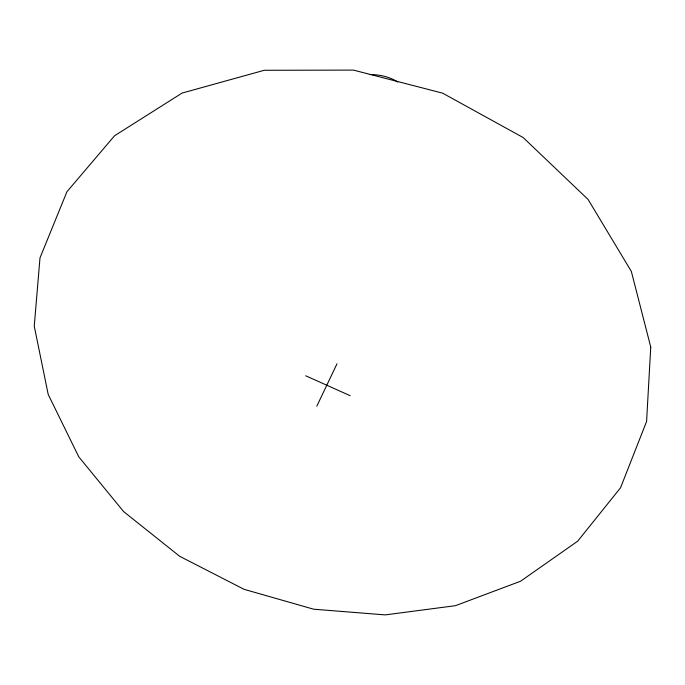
<?xml version="1.0" encoding="UTF-8"?>
<svg xmlns="http://www.w3.org/2000/svg" width="685" height="685" viewBox="0 0 685 685"><rect width="100%" height="100%" fill="white"/><g stroke="black" fill="none" stroke-linecap="round" stroke-linejoin="round"><path stroke-width="1.03" d="M316.795 406.188L337.003 363.786M370.054 74.511C379.755 74.622 389.594 76.763 397.839 82.037M305.724 375.791L350.155 395.69M650.75 347.072L646.589 421.455L620.559 487.754L577.695 541.176L520.557 581.231L455.431 605.686L385.218 614.899L313.627 609.196L244.057 589.314L179.693 556.306L123.6 511.567L78.792 456.861L48.215 394.474L34.25 326.163L39.995 257.868L66.942 191.731L114.566 135.758L182.064 93.074L264.256 70.281L353.451 70.101L442.604 93.151L523.143 137.531L588.072 199.438L631.339 271.414L650.75 347.072"/></g></svg>
